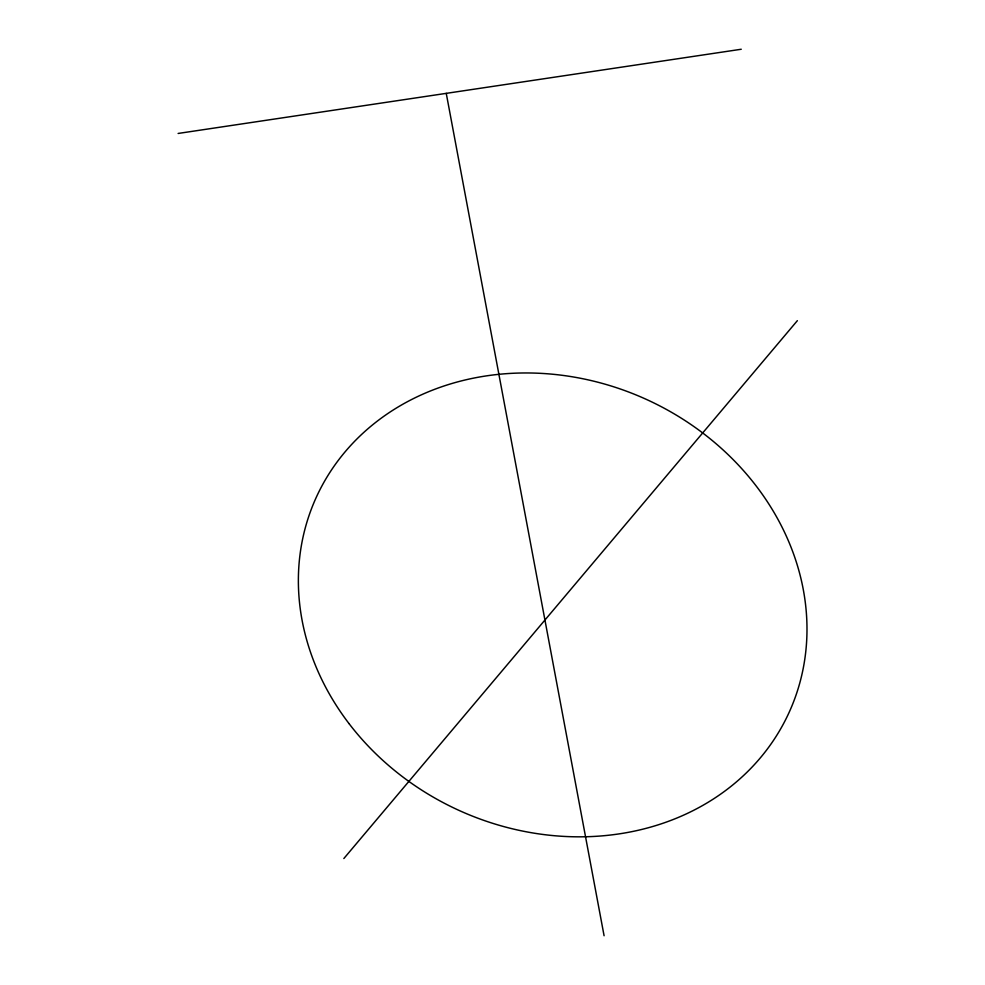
<?xml version="1.0" encoding="UTF-8"?>
<svg xmlns="http://www.w3.org/2000/svg" width="985" height="985" viewBox="0 0 985 985"><rect width="100%" height="100%" fill="white"/><g stroke="black" fill="none" stroke-linecap="round" stroke-linejoin="round"><path stroke-width="1.48" d="M343.839 858.538L797.357 320.667M178.113 133.455L741.249 49.25M446.254 93.366L604.088 935.75M349.01 723.593A259.732 225.848 24.3 0 0 786.424 718.065A259.732 225.848 24.3 0 0 522.641 372.983A259.732 225.848 24.3 0 0 349.01 723.593"/></g></svg>
